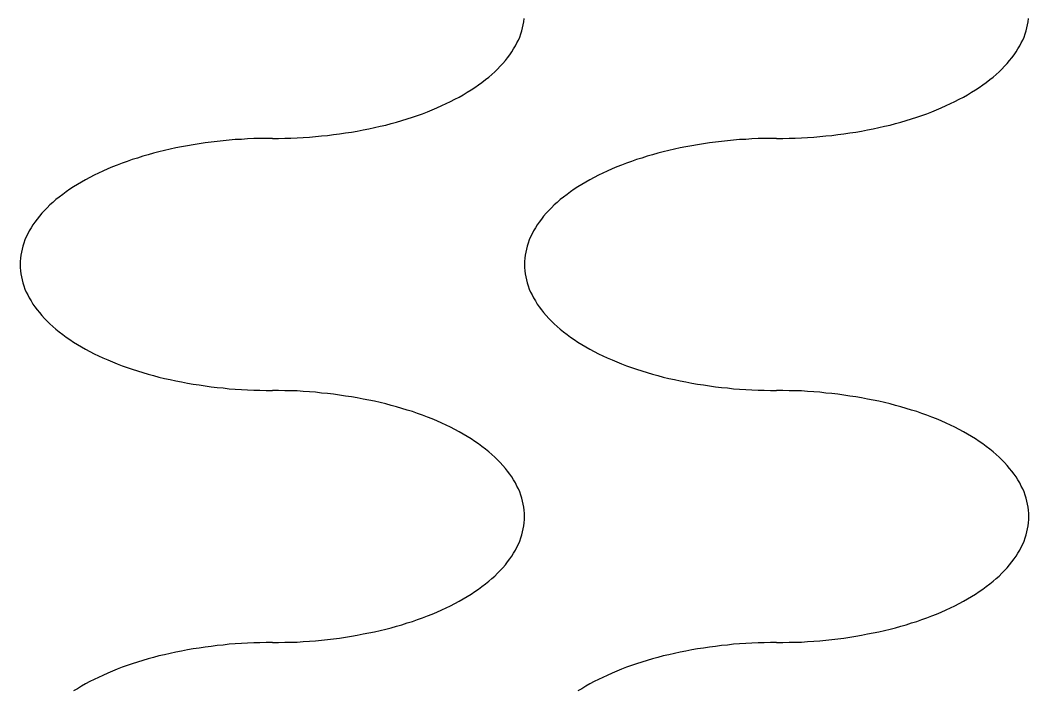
# Model space of a CAD drawing. Extents: x 0 to 40, y 0 to 70.
# Drawn here: x 29.6 to 30, y 53.3813 to 53.6469 of the extents above; entities that cross this region are included whole.
import ezdxf

# ---------------------------------------------------------------- set-up
doc = ezdxf.new("R2010")
doc.units = 0
doc.layers.add('AL_FOIL', color=2, linetype='CONTINUOUS')

msp = doc.modelspace()

# ---------------------------------------------------------------- linework, layer by layer
at = {"layer": 'AL_FOIL'}
for p, q in [((29.7992, 53.6439), (29.7995, 53.6451)), ((29.7995, 53.6451), (29.7997, 53.6463)), ((29.7997, 53.6463), (29.7999, 53.6475)), ((29.9992, 53.6439), (29.9995, 53.6451)), ((29.9995, 53.6451), (29.9997, 53.6463)), ((29.9997, 53.6463), (29.9999, 53.6475)), ((29.7976, 53.639), (29.7981, 53.6402)), ((29.7981, 53.6402), (29.7985, 53.6415)), ((29.7985, 53.6415), (29.7989, 53.6427)), ((29.7989, 53.6427), (29.7992, 53.6439)), ((29.9976, 53.639), (29.9981, 53.6402)), ((29.9981, 53.6402), (29.9985, 53.6415)), ((29.9985, 53.6415), (29.9989, 53.6427)), ((29.9989, 53.6427), (29.9992, 53.6439)), ((29.7957, 53.6355), (29.7964, 53.6367)), ((29.7964, 53.6367), (29.797, 53.6379)), ((29.797, 53.6379), (29.7976, 53.639)), ((29.9957, 53.6355), (29.9964, 53.6367)), ((29.9964, 53.6367), (29.997, 53.6379)), ((29.997, 53.6379), (29.9976, 53.639)), ((29.7924, 53.6309), (29.7933, 53.632)), ((29.7933, 53.632), (29.7942, 53.6332)), ((29.7942, 53.6332), (29.795, 53.6343)), ((29.795, 53.6343), (29.7957, 53.6355)), ((29.9924, 53.6309), (29.9933, 53.632)), ((29.9933, 53.632), (29.9942, 53.6332)), ((29.9942, 53.6332), (29.995, 53.6343)), ((29.995, 53.6343), (29.9957, 53.6355)), ((29.7893, 53.6275), (29.7904, 53.6286)), ((29.7904, 53.6286), (29.7914, 53.6297)), ((29.7914, 53.6297), (29.7924, 53.6309)), ((29.9893, 53.6275), (29.9904, 53.6286)), ((29.9904, 53.6286), (29.9914, 53.6297)), ((29.9914, 53.6297), (29.9924, 53.6309)), ((29.7845, 53.6233), (29.7858, 53.6243)), ((29.7858, 53.6243), (29.787, 53.6254)), ((29.787, 53.6254), (29.7882, 53.6264)), ((29.7882, 53.6264), (29.7893, 53.6275)), ((29.9845, 53.6233), (29.9858, 53.6243)), ((29.9858, 53.6243), (29.987, 53.6254)), ((29.987, 53.6254), (29.9882, 53.6264)), ((29.9882, 53.6264), (29.9893, 53.6275)), ((29.7788, 53.6192), (29.7803, 53.6202)), ((29.7803, 53.6202), (29.7818, 53.6212)), ((29.7818, 53.6212), (29.7831, 53.6222)), ((29.7831, 53.6222), (29.7845, 53.6233)), ((29.9788, 53.6192), (29.9803, 53.6202)), ((29.9803, 53.6202), (29.9818, 53.6212)), ((29.9818, 53.6212), (29.9831, 53.6222)), ((29.9831, 53.6222), (29.9845, 53.6233)), ((29.7724, 53.6155), (29.7741, 53.6164)), ((29.7741, 53.6164), (29.7757, 53.6173)), ((29.7757, 53.6173), (29.7773, 53.6183)), ((29.7773, 53.6183), (29.7788, 53.6192)), ((29.9724, 53.6155), (29.9741, 53.6164)), ((29.9741, 53.6164), (29.9757, 53.6173)), ((29.9757, 53.6173), (29.9773, 53.6183)), ((29.9773, 53.6183), (29.9788, 53.6192)), ((29.7634, 53.6113), (29.7653, 53.6121)), ((29.7653, 53.6121), (29.7672, 53.613)), ((29.7672, 53.613), (29.769, 53.6138)), ((29.769, 53.6138), (29.7707, 53.6146)), ((29.7707, 53.6146), (29.7724, 53.6155)), ((29.9634, 53.6113), (29.9653, 53.6121)), ((29.9653, 53.6121), (29.9672, 53.613)), ((29.9672, 53.613), (29.969, 53.6138)), ((29.969, 53.6138), (29.9707, 53.6146)), ((29.9707, 53.6146), (29.9724, 53.6155)), ((29.7535, 53.6078), (29.7556, 53.6084)), ((29.7556, 53.6084), (29.7576, 53.6091)), ((29.7576, 53.6091), (29.7596, 53.6098)), ((29.7596, 53.6098), (29.7615, 53.6106)), ((29.7615, 53.6106), (29.7634, 53.6113)), ((29.9535, 53.6078), (29.9556, 53.6084)), ((29.9556, 53.6084), (29.9576, 53.6091)), ((29.9576, 53.6091), (29.9596, 53.6098)), ((29.9596, 53.6098), (29.9615, 53.6106)), ((29.9615, 53.6106), (29.9634, 53.6113)), ((29.7383, 53.6038), (29.7405, 53.6043)), ((29.7405, 53.6043), (29.7428, 53.6048)), ((29.7428, 53.6048), (29.745, 53.6053)), ((29.745, 53.6053), (29.7471, 53.6059)), ((29.7471, 53.6059), (29.7493, 53.6065)), ((29.7493, 53.6065), (29.7514, 53.6071)), ((29.7514, 53.6071), (29.7535, 53.6078)), ((29.9383, 53.6038), (29.9405, 53.6043)), ((29.9405, 53.6043), (29.9428, 53.6048)), ((29.9428, 53.6048), (29.945, 53.6053)), ((29.945, 53.6053), (29.9471, 53.6059)), ((29.9471, 53.6059), (29.9493, 53.6065)), ((29.9493, 53.6065), (29.9514, 53.6071)), ((29.9514, 53.6071), (29.9535, 53.6078)), ((29.6975, 53.6), (29.6951, 53.5999)), ((29.7, 53.6), (29.6975, 53.6)), ((29.7, 53.6), (29.7025, 53.6)), ((29.7025, 53.6), (29.7049, 53.6001)), ((29.7049, 53.6001), (29.7074, 53.6001)), ((29.7074, 53.6001), (29.7098, 53.6002)), ((29.7098, 53.6002), (29.7122, 53.6004)), ((29.7122, 53.6004), (29.7147, 53.6005)), ((29.7147, 53.6005), (29.7171, 53.6007)), ((29.7171, 53.6007), (29.7195, 53.601)), ((29.7195, 53.601), (29.7219, 53.6012)), ((29.7219, 53.6012), (29.7243, 53.6015)), ((29.7243, 53.6015), (29.7267, 53.6018)), ((29.7267, 53.6018), (29.729, 53.6022)), ((29.729, 53.6022), (29.7314, 53.6025)), ((29.7314, 53.6025), (29.7337, 53.6029)), ((29.7337, 53.6029), (29.736, 53.6034)), ((29.736, 53.6034), (29.7383, 53.6038)), ((29.8975, 53.6), (29.8951, 53.5999)), ((29.9, 53.6), (29.8975, 53.6)), ((29.9, 53.6), (29.9025, 53.6)), ((29.9025, 53.6), (29.9049, 53.6001)), ((29.9049, 53.6001), (29.9074, 53.6001)), ((29.9074, 53.6001), (29.9098, 53.6002)), ((29.9098, 53.6002), (29.9122, 53.6004)), ((29.9122, 53.6004), (29.9147, 53.6005)), ((29.9147, 53.6005), (29.9171, 53.6007)), ((29.9171, 53.6007), (29.9195, 53.601)), ((29.9195, 53.601), (29.9219, 53.6012)), ((29.9219, 53.6012), (29.9243, 53.6015)), ((29.9243, 53.6015), (29.9267, 53.6018)), ((29.9267, 53.6018), (29.929, 53.6022)), ((29.929, 53.6022), (29.9314, 53.6025)), ((29.9314, 53.6025), (29.9337, 53.6029)), ((29.9337, 53.6029), (29.936, 53.6034)), ((29.936, 53.6034), (29.9383, 53.6038)), ((29.6617, 53.5962), (29.6595, 53.5957)), ((29.664, 53.5966), (29.6617, 53.5962)), ((29.6663, 53.5971), (29.664, 53.5966)), ((29.6686, 53.5975), (29.6663, 53.5971)), ((29.671, 53.5978), (29.6686, 53.5975)), ((29.6733, 53.5982), (29.671, 53.5978)), ((29.6757, 53.5985), (29.6733, 53.5982)), ((29.6781, 53.5988), (29.6757, 53.5985)), ((29.6805, 53.599), (29.6781, 53.5988)), ((29.6829, 53.5993), (29.6805, 53.599)), ((29.6853, 53.5995), (29.6829, 53.5993)), ((29.6878, 53.5996), (29.6853, 53.5995)), ((29.6902, 53.5998), (29.6878, 53.5996)), ((29.6926, 53.5999), (29.6902, 53.5998)), ((29.6951, 53.5999), (29.6926, 53.5999)), ((29.8617, 53.5962), (29.8595, 53.5957)), ((29.864, 53.5966), (29.8617, 53.5962)), ((29.8663, 53.5971), (29.864, 53.5966)), ((29.8686, 53.5975), (29.8663, 53.5971)), ((29.871, 53.5978), (29.8686, 53.5975)), ((29.8733, 53.5982), (29.871, 53.5978)), ((29.8757, 53.5985), (29.8733, 53.5982)), ((29.8781, 53.5988), (29.8757, 53.5985)), ((29.8805, 53.599), (29.8781, 53.5988)), ((29.8829, 53.5993), (29.8805, 53.599)), ((29.8853, 53.5995), (29.8829, 53.5993)), ((29.8878, 53.5996), (29.8853, 53.5995)), ((29.8902, 53.5998), (29.8878, 53.5996)), ((29.8926, 53.5999), (29.8902, 53.5998)), ((29.8951, 53.5999), (29.8926, 53.5999)), ((29.6465, 53.5922), (29.6444, 53.5916)), ((29.6486, 53.5929), (29.6465, 53.5922)), ((29.6507, 53.5935), (29.6486, 53.5929)), ((29.6529, 53.5941), (29.6507, 53.5935)), ((29.655, 53.5947), (29.6529, 53.5941)), ((29.6572, 53.5952), (29.655, 53.5947)), ((29.6595, 53.5957), (29.6572, 53.5952)), ((29.8465, 53.5922), (29.8444, 53.5916)), ((29.8486, 53.5929), (29.8465, 53.5922)), ((29.8507, 53.5935), (29.8486, 53.5929)), ((29.8529, 53.5941), (29.8507, 53.5935)), ((29.855, 53.5947), (29.8529, 53.5941)), ((29.8572, 53.5952), (29.855, 53.5947)), ((29.8595, 53.5957), (29.8572, 53.5952)), ((29.6366, 53.5887), (29.6347, 53.5879)), ((29.6385, 53.5894), (29.6366, 53.5887)), ((29.6404, 53.5902), (29.6385, 53.5894)), ((29.6424, 53.5909), (29.6404, 53.5902)), ((29.6444, 53.5916), (29.6424, 53.5909)), ((29.8366, 53.5887), (29.8347, 53.5879)), ((29.8385, 53.5894), (29.8366, 53.5887)), ((29.8404, 53.5902), (29.8385, 53.5894)), ((29.8424, 53.5909), (29.8404, 53.5902)), ((29.8444, 53.5916), (29.8424, 53.5909)), ((29.6276, 53.5845), (29.6259, 53.5836)), ((29.6293, 53.5854), (29.6276, 53.5845)), ((29.631, 53.5862), (29.6293, 53.5854)), ((29.6328, 53.587), (29.631, 53.5862)), ((29.6347, 53.5879), (29.6328, 53.587)), ((29.8276, 53.5845), (29.8259, 53.5836)), ((29.8293, 53.5854), (29.8276, 53.5845)), ((29.831, 53.5862), (29.8293, 53.5854)), ((29.8328, 53.587), (29.831, 53.5862)), ((29.8347, 53.5879), (29.8328, 53.587)), ((29.6212, 53.5808), (29.6197, 53.5798)), ((29.6227, 53.5817), (29.6212, 53.5808)), ((29.6243, 53.5827), (29.6227, 53.5817)), ((29.6259, 53.5836), (29.6243, 53.5827)), ((29.8212, 53.5808), (29.8197, 53.5798)), ((29.8227, 53.5817), (29.8212, 53.5808)), ((29.8243, 53.5827), (29.8227, 53.5817)), ((29.8259, 53.5836), (29.8243, 53.5827)), ((29.6155, 53.5767), (29.6142, 53.5757)), ((29.6169, 53.5778), (29.6155, 53.5767)), ((29.6182, 53.5788), (29.6169, 53.5778)), ((29.6197, 53.5798), (29.6182, 53.5788)), ((29.8155, 53.5767), (29.8142, 53.5757)), ((29.8169, 53.5778), (29.8155, 53.5767)), ((29.8182, 53.5788), (29.8169, 53.5778)), ((29.8197, 53.5798), (29.8182, 53.5788)), ((29.6107, 53.5725), (29.6096, 53.5714)), ((29.6118, 53.5736), (29.6107, 53.5725)), ((29.613, 53.5746), (29.6118, 53.5736)), ((29.6142, 53.5757), (29.613, 53.5746)), ((29.8107, 53.5725), (29.8096, 53.5714)), ((29.8118, 53.5736), (29.8107, 53.5725)), ((29.813, 53.5746), (29.8118, 53.5736)), ((29.8142, 53.5757), (29.813, 53.5746)), ((29.6067, 53.568), (29.6058, 53.5668)), ((29.6076, 53.5691), (29.6067, 53.568)), ((29.6086, 53.5703), (29.6076, 53.5691)), ((29.6096, 53.5714), (29.6086, 53.5703)), ((29.8067, 53.568), (29.8058, 53.5668)), ((29.8076, 53.5691), (29.8067, 53.568)), ((29.8086, 53.5703), (29.8076, 53.5691)), ((29.8096, 53.5714), (29.8086, 53.5703)), ((29.6043, 53.5645), (29.6036, 53.5633)), ((29.605, 53.5657), (29.6043, 53.5645)), ((29.6058, 53.5668), (29.605, 53.5657)), ((29.8043, 53.5645), (29.8036, 53.5633)), ((29.805, 53.5657), (29.8043, 53.5645)), ((29.8058, 53.5668), (29.805, 53.5657)), ((29.6024, 53.561), (29.6019, 53.5598)), ((29.603, 53.5621), (29.6024, 53.561)), ((29.6036, 53.5633), (29.603, 53.5621)), ((29.8024, 53.561), (29.8019, 53.5598)), ((29.803, 53.5621), (29.8024, 53.561)), ((29.8036, 53.5633), (29.803, 53.5621)), ((29.6008, 53.5561), (29.6005, 53.5549)), ((29.6011, 53.5573), (29.6008, 53.5561)), ((29.6015, 53.5585), (29.6011, 53.5573)), ((29.6019, 53.5598), (29.6015, 53.5585)), ((29.8008, 53.5561), (29.8005, 53.5549)), ((29.8011, 53.5573), (29.8008, 53.5561)), ((29.8015, 53.5585), (29.8011, 53.5573)), ((29.8019, 53.5598), (29.8015, 53.5585)), ((29.6001, 53.5525), (29.6, 53.5512)), ((29.6003, 53.5537), (29.6001, 53.5525)), ((29.6005, 53.5549), (29.6003, 53.5537)), ((29.8001, 53.5525), (29.8, 53.5512)), ((29.8003, 53.5537), (29.8001, 53.5525)), ((29.8005, 53.5549), (29.8003, 53.5537)), ((29.6, 53.5512), (29.6, 53.55)), ((29.6, 53.55), (29.6, 53.5488)), ((29.6, 53.5488), (29.6001, 53.5475)), ((29.8, 53.5512), (29.8, 53.55)), ((29.8, 53.55), (29.8, 53.5488)), ((29.8, 53.5488), (29.8001, 53.5475)), ((29.6001, 53.5475), (29.6003, 53.5463)), ((29.6003, 53.5463), (29.6005, 53.5451)), ((29.6005, 53.5451), (29.6008, 53.5439)), ((29.8001, 53.5475), (29.8003, 53.5463)), ((29.8003, 53.5463), (29.8005, 53.5451)), ((29.8005, 53.5451), (29.8008, 53.5439)), ((29.6008, 53.5439), (29.6011, 53.5427)), ((29.6011, 53.5427), (29.6015, 53.5415)), ((29.6015, 53.5415), (29.6019, 53.5402)), ((29.6019, 53.5402), (29.6024, 53.539)), ((29.8008, 53.5439), (29.8011, 53.5427)), ((29.8011, 53.5427), (29.8015, 53.5415)), ((29.8015, 53.5415), (29.8019, 53.5402)), ((29.8019, 53.5402), (29.8024, 53.539)), ((29.6024, 53.539), (29.603, 53.5379)), ((29.603, 53.5379), (29.6036, 53.5367)), ((29.6036, 53.5367), (29.6043, 53.5355)), ((29.8024, 53.539), (29.803, 53.5379)), ((29.803, 53.5379), (29.8036, 53.5367)), ((29.8036, 53.5367), (29.8043, 53.5355)), ((29.6043, 53.5355), (29.605, 53.5343)), ((29.605, 53.5343), (29.6058, 53.5332)), ((29.6058, 53.5332), (29.6067, 53.532)), ((29.6067, 53.532), (29.6076, 53.5309)), ((29.8043, 53.5355), (29.805, 53.5343)), ((29.805, 53.5343), (29.8058, 53.5332)), ((29.8058, 53.5332), (29.8067, 53.532)), ((29.8067, 53.532), (29.8076, 53.5309)), ((29.6076, 53.5309), (29.6086, 53.5297)), ((29.6086, 53.5297), (29.6096, 53.5286)), ((29.6096, 53.5286), (29.6107, 53.5275)), ((29.8076, 53.5309), (29.8086, 53.5297)), ((29.8086, 53.5297), (29.8096, 53.5286)), ((29.8096, 53.5286), (29.8107, 53.5275)), ((29.6107, 53.5275), (29.6118, 53.5264)), ((29.6118, 53.5264), (29.613, 53.5254)), ((29.613, 53.5254), (29.6142, 53.5243)), ((29.6142, 53.5243), (29.6155, 53.5233)), ((29.8107, 53.5275), (29.8118, 53.5264)), ((29.8118, 53.5264), (29.813, 53.5254)), ((29.813, 53.5254), (29.8142, 53.5243)), ((29.8142, 53.5243), (29.8155, 53.5233)), ((29.6155, 53.5233), (29.6169, 53.5222)), ((29.6169, 53.5222), (29.6182, 53.5212)), ((29.6182, 53.5212), (29.6197, 53.5202)), ((29.6197, 53.5202), (29.6212, 53.5192)), ((29.8155, 53.5233), (29.8169, 53.5222)), ((29.8169, 53.5222), (29.8182, 53.5212)), ((29.8182, 53.5212), (29.8197, 53.5202)), ((29.8197, 53.5202), (29.8212, 53.5192)), ((29.6212, 53.5192), (29.6227, 53.5183)), ((29.6227, 53.5183), (29.6243, 53.5173)), ((29.6243, 53.5173), (29.6259, 53.5164)), ((29.6259, 53.5164), (29.6276, 53.5155)), ((29.8212, 53.5192), (29.8227, 53.5183)), ((29.8227, 53.5183), (29.8243, 53.5173)), ((29.8243, 53.5173), (29.8259, 53.5164)), ((29.8259, 53.5164), (29.8276, 53.5155)), ((29.6276, 53.5155), (29.6293, 53.5146)), ((29.6293, 53.5146), (29.631, 53.5138)), ((29.631, 53.5138), (29.6328, 53.513)), ((29.6328, 53.513), (29.6347, 53.5121)), ((29.6347, 53.5121), (29.6366, 53.5113)), ((29.8276, 53.5155), (29.8293, 53.5146)), ((29.8293, 53.5146), (29.831, 53.5138)), ((29.831, 53.5138), (29.8328, 53.513)), ((29.8328, 53.513), (29.8347, 53.5121)), ((29.8347, 53.5121), (29.8366, 53.5113)), ((29.6366, 53.5113), (29.6385, 53.5106)), ((29.6385, 53.5106), (29.6404, 53.5098)), ((29.6404, 53.5098), (29.6424, 53.5091)), ((29.6424, 53.5091), (29.6444, 53.5084)), ((29.6444, 53.5084), (29.6465, 53.5078)), ((29.8366, 53.5113), (29.8385, 53.5106)), ((29.8385, 53.5106), (29.8404, 53.5098)), ((29.8404, 53.5098), (29.8424, 53.5091)), ((29.8424, 53.5091), (29.8444, 53.5084)), ((29.8444, 53.5084), (29.8465, 53.5078)), ((29.6465, 53.5078), (29.6486, 53.5071)), ((29.6486, 53.5071), (29.6507, 53.5065)), ((29.6507, 53.5065), (29.6529, 53.5059)), ((29.6529, 53.5059), (29.655, 53.5053)), ((29.655, 53.5053), (29.6572, 53.5048)), ((29.6572, 53.5048), (29.6595, 53.5043)), ((29.6595, 53.5043), (29.6617, 53.5038)), ((29.8465, 53.5078), (29.8486, 53.5071)), ((29.8486, 53.5071), (29.8507, 53.5065)), ((29.8507, 53.5065), (29.8529, 53.5059)), ((29.8529, 53.5059), (29.855, 53.5053)), ((29.855, 53.5053), (29.8572, 53.5048)), ((29.8572, 53.5048), (29.8595, 53.5043)), ((29.8595, 53.5043), (29.8617, 53.5038)), ((29.6617, 53.5038), (29.664, 53.5034)), ((29.664, 53.5034), (29.6663, 53.5029)), ((29.6663, 53.5029), (29.6686, 53.5025)), ((29.6686, 53.5025), (29.671, 53.5022)), ((29.671, 53.5022), (29.6733, 53.5018)), ((29.6733, 53.5018), (29.6757, 53.5015)), ((29.6757, 53.5015), (29.6781, 53.5012)), ((29.6781, 53.5012), (29.6805, 53.501)), ((29.6805, 53.501), (29.6829, 53.5007)), ((29.6829, 53.5007), (29.6853, 53.5005)), ((29.6853, 53.5005), (29.6878, 53.5004)), ((29.6878, 53.5004), (29.6902, 53.5002)), ((29.6902, 53.5002), (29.6926, 53.5001)), ((29.6926, 53.5001), (29.6951, 53.5001)), ((29.6951, 53.5001), (29.6975, 53.5)), ((29.6975, 53.5), (29.7, 53.5)), ((29.7025, 53.5), (29.7, 53.5)), ((29.7049, 53.4999), (29.7025, 53.5)), ((29.8617, 53.5038), (29.864, 53.5034)), ((29.864, 53.5034), (29.8663, 53.5029)), ((29.8663, 53.5029), (29.8686, 53.5025)), ((29.8686, 53.5025), (29.871, 53.5022)), ((29.871, 53.5022), (29.8733, 53.5018)), ((29.8733, 53.5018), (29.8757, 53.5015)), ((29.8757, 53.5015), (29.8781, 53.5012)), ((29.8781, 53.5012), (29.8805, 53.501)), ((29.8805, 53.501), (29.8829, 53.5007)), ((29.8829, 53.5007), (29.8853, 53.5005)), ((29.8853, 53.5005), (29.8878, 53.5004)), ((29.8878, 53.5004), (29.8902, 53.5002)), ((29.8902, 53.5002), (29.8926, 53.5001)), ((29.8926, 53.5001), (29.8951, 53.5001)), ((29.8951, 53.5001), (29.8975, 53.5)), ((29.8975, 53.5), (29.9, 53.5)), ((29.9025, 53.5), (29.9, 53.5)), ((29.9049, 53.4999), (29.9025, 53.5)), ((29.7074, 53.4999), (29.7049, 53.4999)), ((29.7098, 53.4998), (29.7074, 53.4999)), ((29.7122, 53.4996), (29.7098, 53.4998)), ((29.7147, 53.4995), (29.7122, 53.4996)), ((29.7171, 53.4993), (29.7147, 53.4995)), ((29.7195, 53.499), (29.7171, 53.4993)), ((29.7219, 53.4988), (29.7195, 53.499)), ((29.7243, 53.4985), (29.7219, 53.4988)), ((29.7267, 53.4982), (29.7243, 53.4985)), ((29.729, 53.4978), (29.7267, 53.4982)), ((29.7314, 53.4975), (29.729, 53.4978)), ((29.7337, 53.4971), (29.7314, 53.4975)), ((29.736, 53.4966), (29.7337, 53.4971)), ((29.7383, 53.4962), (29.736, 53.4966)), ((29.7405, 53.4957), (29.7383, 53.4962)), ((29.9074, 53.4999), (29.9049, 53.4999)), ((29.9098, 53.4998), (29.9074, 53.4999)), ((29.9122, 53.4996), (29.9098, 53.4998)), ((29.9147, 53.4995), (29.9122, 53.4996)), ((29.9171, 53.4993), (29.9147, 53.4995)), ((29.9195, 53.499), (29.9171, 53.4993)), ((29.9219, 53.4988), (29.9195, 53.499)), ((29.9243, 53.4985), (29.9219, 53.4988)), ((29.9267, 53.4982), (29.9243, 53.4985)), ((29.929, 53.4978), (29.9267, 53.4982)), ((29.9314, 53.4975), (29.929, 53.4978)), ((29.9337, 53.4971), (29.9314, 53.4975)), ((29.936, 53.4966), (29.9337, 53.4971)), ((29.9383, 53.4962), (29.936, 53.4966)), ((29.9405, 53.4957), (29.9383, 53.4962)), ((29.7428, 53.4952), (29.7405, 53.4957)), ((29.745, 53.4947), (29.7428, 53.4952)), ((29.7471, 53.4941), (29.745, 53.4947)), ((29.7493, 53.4935), (29.7471, 53.4941)), ((29.7514, 53.4929), (29.7493, 53.4935)), ((29.7535, 53.4922), (29.7514, 53.4929)), ((29.7556, 53.4916), (29.7535, 53.4922)), ((29.9428, 53.4952), (29.9405, 53.4957)), ((29.945, 53.4947), (29.9428, 53.4952)), ((29.9471, 53.4941), (29.945, 53.4947)), ((29.9493, 53.4935), (29.9471, 53.4941)), ((29.9514, 53.4929), (29.9493, 53.4935)), ((29.9535, 53.4922), (29.9514, 53.4929)), ((29.9556, 53.4916), (29.9535, 53.4922)), ((29.7576, 53.4909), (29.7556, 53.4916)), ((29.7596, 53.4902), (29.7576, 53.4909)), ((29.7615, 53.4894), (29.7596, 53.4902)), ((29.7634, 53.4887), (29.7615, 53.4894)), ((29.7653, 53.4879), (29.7634, 53.4887)), ((29.9576, 53.4909), (29.9556, 53.4916)), ((29.9596, 53.4902), (29.9576, 53.4909)), ((29.9615, 53.4894), (29.9596, 53.4902)), ((29.9634, 53.4887), (29.9615, 53.4894)), ((29.9653, 53.4879), (29.9634, 53.4887)), ((29.7672, 53.487), (29.7653, 53.4879)), ((29.769, 53.4862), (29.7672, 53.487)), ((29.7707, 53.4854), (29.769, 53.4862)), ((29.7724, 53.4845), (29.7707, 53.4854)), ((29.7741, 53.4836), (29.7724, 53.4845)), ((29.9672, 53.487), (29.9653, 53.4879)), ((29.969, 53.4862), (29.9672, 53.487)), ((29.9707, 53.4854), (29.969, 53.4862)), ((29.9724, 53.4845), (29.9707, 53.4854)), ((29.9741, 53.4836), (29.9724, 53.4845)), ((29.7757, 53.4827), (29.7741, 53.4836)), ((29.7773, 53.4817), (29.7757, 53.4827)), ((29.7788, 53.4808), (29.7773, 53.4817)), ((29.7803, 53.4798), (29.7788, 53.4808)), ((29.9757, 53.4827), (29.9741, 53.4836)), ((29.9773, 53.4817), (29.9757, 53.4827)), ((29.9788, 53.4808), (29.9773, 53.4817)), ((29.9803, 53.4798), (29.9788, 53.4808)), ((29.7818, 53.4788), (29.7803, 53.4798)), ((29.7831, 53.4778), (29.7818, 53.4788)), ((29.7845, 53.4767), (29.7831, 53.4778)), ((29.7858, 53.4757), (29.7845, 53.4767)), ((29.9818, 53.4788), (29.9803, 53.4798)), ((29.9831, 53.4778), (29.9818, 53.4788)), ((29.9845, 53.4767), (29.9831, 53.4778)), ((29.9858, 53.4757), (29.9845, 53.4767)), ((29.787, 53.4746), (29.7858, 53.4757)), ((29.7882, 53.4736), (29.787, 53.4746)), ((29.7893, 53.4725), (29.7882, 53.4736)), ((29.7904, 53.4714), (29.7893, 53.4725)), ((29.987, 53.4746), (29.9858, 53.4757)), ((29.9882, 53.4736), (29.987, 53.4746)), ((29.9893, 53.4725), (29.9882, 53.4736)), ((29.9904, 53.4714), (29.9893, 53.4725)), ((29.7914, 53.4703), (29.7904, 53.4714)), ((29.7924, 53.4691), (29.7914, 53.4703)), ((29.7933, 53.468), (29.7924, 53.4691)), ((29.7942, 53.4668), (29.7933, 53.468)), ((29.9914, 53.4703), (29.9904, 53.4714)), ((29.9924, 53.4691), (29.9914, 53.4703)), ((29.9933, 53.468), (29.9924, 53.4691)), ((29.9942, 53.4668), (29.9933, 53.468)), ((29.795, 53.4657), (29.7942, 53.4668)), ((29.7957, 53.4645), (29.795, 53.4657)), ((29.7964, 53.4633), (29.7957, 53.4645)), ((29.995, 53.4657), (29.9942, 53.4668)), ((29.9957, 53.4645), (29.995, 53.4657)), ((29.9964, 53.4633), (29.9957, 53.4645)), ((29.797, 53.4621), (29.7964, 53.4633)), ((29.7976, 53.461), (29.797, 53.4621)), ((29.7981, 53.4598), (29.7976, 53.461)), ((29.997, 53.4621), (29.9964, 53.4633)), ((29.9976, 53.461), (29.997, 53.4621)), ((29.9981, 53.4598), (29.9976, 53.461)), ((29.7985, 53.4585), (29.7981, 53.4598)), ((29.7989, 53.4573), (29.7985, 53.4585)), ((29.7992, 53.4561), (29.7989, 53.4573)), ((29.7995, 53.4549), (29.7992, 53.4561)), ((29.9985, 53.4585), (29.9981, 53.4598)), ((29.9989, 53.4573), (29.9985, 53.4585)), ((29.9992, 53.4561), (29.9989, 53.4573)), ((29.9995, 53.4549), (29.9992, 53.4561)), ((29.7997, 53.4537), (29.7995, 53.4549)), ((29.7999, 53.4525), (29.7997, 53.4537)), ((29.8, 53.4512), (29.7999, 53.4525)), ((29.9997, 53.4537), (29.9995, 53.4549)), ((29.9999, 53.4525), (29.9997, 53.4537)), ((30, 53.4512), (29.9999, 53.4525)), ((29.7999, 53.4475), (29.8, 53.4488)), ((29.8, 53.45), (29.8, 53.4512)), ((29.8, 53.4488), (29.8, 53.45)), ((29.9999, 53.4475), (30, 53.4488)), ((30, 53.45), (30, 53.4512)), ((30, 53.4488), (30, 53.45)), ((29.7992, 53.4439), (29.7995, 53.4451)), ((29.7995, 53.4451), (29.7997, 53.4463)), ((29.7997, 53.4463), (29.7999, 53.4475)), ((29.9992, 53.4439), (29.9995, 53.4451)), ((29.9995, 53.4451), (29.9997, 53.4463)), ((29.9997, 53.4463), (29.9999, 53.4475)), ((29.7976, 53.439), (29.7981, 53.4402)), ((29.7981, 53.4402), (29.7985, 53.4415)), ((29.7985, 53.4415), (29.7989, 53.4427)), ((29.7989, 53.4427), (29.7992, 53.4439)), ((29.9976, 53.439), (29.9981, 53.4402)), ((29.9981, 53.4402), (29.9985, 53.4415)), ((29.9985, 53.4415), (29.9989, 53.4427)), ((29.9989, 53.4427), (29.9992, 53.4439)), ((29.7957, 53.4355), (29.7964, 53.4367)), ((29.7964, 53.4367), (29.797, 53.4379)), ((29.797, 53.4379), (29.7976, 53.439)), ((29.9957, 53.4355), (29.9964, 53.4367)), ((29.9964, 53.4367), (29.997, 53.4379)), ((29.997, 53.4379), (29.9976, 53.439)), ((29.7924, 53.4309), (29.7933, 53.432)), ((29.7933, 53.432), (29.7942, 53.4332)), ((29.7942, 53.4332), (29.795, 53.4343)), ((29.795, 53.4343), (29.7957, 53.4355)), ((29.9924, 53.4309), (29.9933, 53.432)), ((29.9933, 53.432), (29.9942, 53.4332)), ((29.9942, 53.4332), (29.995, 53.4343)), ((29.995, 53.4343), (29.9957, 53.4355)), ((29.7893, 53.4275), (29.7904, 53.4286)), ((29.7904, 53.4286), (29.7914, 53.4297)), ((29.7914, 53.4297), (29.7924, 53.4309)), ((29.9893, 53.4275), (29.9904, 53.4286)), ((29.9904, 53.4286), (29.9914, 53.4297)), ((29.9914, 53.4297), (29.9924, 53.4309)), ((29.7845, 53.4233), (29.7858, 53.4243)), ((29.7858, 53.4243), (29.787, 53.4254)), ((29.787, 53.4254), (29.7882, 53.4264)), ((29.7882, 53.4264), (29.7893, 53.4275)), ((29.9845, 53.4233), (29.9858, 53.4243)), ((29.9858, 53.4243), (29.987, 53.4254)), ((29.987, 53.4254), (29.9882, 53.4264)), ((29.9882, 53.4264), (29.9893, 53.4275)), ((29.7788, 53.4192), (29.7803, 53.4202)), ((29.7803, 53.4202), (29.7818, 53.4212)), ((29.7818, 53.4212), (29.7831, 53.4222)), ((29.7831, 53.4222), (29.7845, 53.4233)), ((29.9788, 53.4192), (29.9803, 53.4202)), ((29.9803, 53.4202), (29.9818, 53.4212)), ((29.9818, 53.4212), (29.9831, 53.4222)), ((29.9831, 53.4222), (29.9845, 53.4233)), ((29.7724, 53.4155), (29.7741, 53.4164)), ((29.7741, 53.4164), (29.7757, 53.4173)), ((29.7757, 53.4173), (29.7773, 53.4183)), ((29.7773, 53.4183), (29.7788, 53.4192)), ((29.9724, 53.4155), (29.9741, 53.4164)), ((29.9741, 53.4164), (29.9757, 53.4173)), ((29.9757, 53.4173), (29.9773, 53.4183)), ((29.9773, 53.4183), (29.9788, 53.4192)), ((29.7634, 53.4113), (29.7653, 53.4121)), ((29.7653, 53.4121), (29.7672, 53.413)), ((29.7672, 53.413), (29.769, 53.4138)), ((29.769, 53.4138), (29.7707, 53.4146)), ((29.7707, 53.4146), (29.7724, 53.4155)), ((29.9634, 53.4113), (29.9653, 53.4121)), ((29.9653, 53.4121), (29.9672, 53.413)), ((29.9672, 53.413), (29.969, 53.4138)), ((29.969, 53.4138), (29.9707, 53.4146)), ((29.9707, 53.4146), (29.9724, 53.4155)), ((29.7535, 53.4078), (29.7556, 53.4084)), ((29.7556, 53.4084), (29.7576, 53.4091)), ((29.7576, 53.4091), (29.7596, 53.4098)), ((29.7596, 53.4098), (29.7615, 53.4106)), ((29.7615, 53.4106), (29.7634, 53.4113)), ((29.9535, 53.4078), (29.9556, 53.4084)), ((29.9556, 53.4084), (29.9576, 53.4091)), ((29.9576, 53.4091), (29.9596, 53.4098)), ((29.9596, 53.4098), (29.9615, 53.4106)), ((29.9615, 53.4106), (29.9634, 53.4113)), ((29.7383, 53.4038), (29.7405, 53.4043)), ((29.7405, 53.4043), (29.7428, 53.4048)), ((29.7428, 53.4048), (29.745, 53.4053)), ((29.745, 53.4053), (29.7471, 53.4059)), ((29.7471, 53.4059), (29.7493, 53.4065)), ((29.7493, 53.4065), (29.7514, 53.4071)), ((29.7514, 53.4071), (29.7535, 53.4078)), ((29.9383, 53.4038), (29.9405, 53.4043)), ((29.9405, 53.4043), (29.9428, 53.4048)), ((29.9428, 53.4048), (29.945, 53.4053)), ((29.945, 53.4053), (29.9471, 53.4059)), ((29.9471, 53.4059), (29.9493, 53.4065)), ((29.9493, 53.4065), (29.9514, 53.4071)), ((29.9514, 53.4071), (29.9535, 53.4078)), ((29.6975, 53.4), (29.6951, 53.3999)), ((29.7, 53.4), (29.6975, 53.4)), ((29.7, 53.4), (29.7025, 53.4)), ((29.7025, 53.4), (29.7049, 53.4001)), ((29.7049, 53.4001), (29.7074, 53.4001)), ((29.7074, 53.4001), (29.7098, 53.4002)), ((29.7098, 53.4002), (29.7122, 53.4004)), ((29.7122, 53.4004), (29.7147, 53.4005)), ((29.7147, 53.4005), (29.7171, 53.4007)), ((29.7171, 53.4007), (29.7195, 53.401)), ((29.7195, 53.401), (29.7219, 53.4012)), ((29.7219, 53.4012), (29.7243, 53.4015)), ((29.7243, 53.4015), (29.7267, 53.4018)), ((29.7267, 53.4018), (29.729, 53.4022)), ((29.729, 53.4022), (29.7314, 53.4025)), ((29.7314, 53.4025), (29.7337, 53.4029)), ((29.7337, 53.4029), (29.736, 53.4034)), ((29.736, 53.4034), (29.7383, 53.4038)), ((29.8975, 53.4), (29.8951, 53.3999)), ((29.9, 53.4), (29.8975, 53.4)), ((29.9, 53.4), (29.9025, 53.4)), ((29.9025, 53.4), (29.9049, 53.4001)), ((29.9049, 53.4001), (29.9074, 53.4001)), ((29.9074, 53.4001), (29.9098, 53.4002)), ((29.9098, 53.4002), (29.9122, 53.4004)), ((29.9122, 53.4004), (29.9147, 53.4005)), ((29.9147, 53.4005), (29.9171, 53.4007)), ((29.9171, 53.4007), (29.9195, 53.401)), ((29.9195, 53.401), (29.9219, 53.4012)), ((29.9219, 53.4012), (29.9243, 53.4015)), ((29.9243, 53.4015), (29.9267, 53.4018)), ((29.9267, 53.4018), (29.929, 53.4022)), ((29.929, 53.4022), (29.9314, 53.4025)), ((29.9314, 53.4025), (29.9337, 53.4029)), ((29.9337, 53.4029), (29.936, 53.4034)), ((29.936, 53.4034), (29.9383, 53.4038)), ((29.6617, 53.3962), (29.6595, 53.3957)), ((29.664, 53.3966), (29.6617, 53.3962)), ((29.6663, 53.3971), (29.664, 53.3966)), ((29.6686, 53.3975), (29.6663, 53.3971)), ((29.671, 53.3978), (29.6686, 53.3975)), ((29.6733, 53.3982), (29.671, 53.3978)), ((29.6757, 53.3985), (29.6733, 53.3982)), ((29.6781, 53.3988), (29.6757, 53.3985)), ((29.6805, 53.399), (29.6781, 53.3988)), ((29.6829, 53.3993), (29.6805, 53.399)), ((29.6853, 53.3995), (29.6829, 53.3993)), ((29.6878, 53.3996), (29.6853, 53.3995)), ((29.6902, 53.3998), (29.6878, 53.3996)), ((29.6926, 53.3999), (29.6902, 53.3998)), ((29.6951, 53.3999), (29.6926, 53.3999)), ((29.8617, 53.3962), (29.8595, 53.3957)), ((29.864, 53.3966), (29.8617, 53.3962)), ((29.8663, 53.3971), (29.864, 53.3966)), ((29.8686, 53.3975), (29.8663, 53.3971)), ((29.871, 53.3978), (29.8686, 53.3975)), ((29.8733, 53.3982), (29.871, 53.3978)), ((29.8757, 53.3985), (29.8733, 53.3982)), ((29.8781, 53.3988), (29.8757, 53.3985)), ((29.8805, 53.399), (29.8781, 53.3988)), ((29.8829, 53.3993), (29.8805, 53.399)), ((29.8853, 53.3995), (29.8829, 53.3993)), ((29.8878, 53.3996), (29.8853, 53.3995)), ((29.8902, 53.3998), (29.8878, 53.3996)), ((29.8926, 53.3999), (29.8902, 53.3998)), ((29.8951, 53.3999), (29.8926, 53.3999)), ((29.6465, 53.3922), (29.6444, 53.3916)), ((29.6486, 53.3929), (29.6465, 53.3922)), ((29.6507, 53.3935), (29.6486, 53.3929)), ((29.6529, 53.3941), (29.6507, 53.3935)), ((29.655, 53.3947), (29.6529, 53.3941)), ((29.6572, 53.3952), (29.655, 53.3947)), ((29.6595, 53.3957), (29.6572, 53.3952)), ((29.8465, 53.3922), (29.8444, 53.3916)), ((29.8486, 53.3929), (29.8465, 53.3922)), ((29.8507, 53.3935), (29.8486, 53.3929)), ((29.8529, 53.3941), (29.8507, 53.3935)), ((29.855, 53.3947), (29.8529, 53.3941)), ((29.8572, 53.3952), (29.855, 53.3947)), ((29.8595, 53.3957), (29.8572, 53.3952)), ((29.6366, 53.3887), (29.6347, 53.3879)), ((29.6385, 53.3894), (29.6366, 53.3887)), ((29.6404, 53.3902), (29.6385, 53.3894)), ((29.6424, 53.3909), (29.6404, 53.3902)), ((29.6444, 53.3916), (29.6424, 53.3909)), ((29.8366, 53.3887), (29.8347, 53.3879)), ((29.8385, 53.3894), (29.8366, 53.3887)), ((29.8404, 53.3902), (29.8385, 53.3894)), ((29.8424, 53.3909), (29.8404, 53.3902)), ((29.8444, 53.3916), (29.8424, 53.3909)), ((29.6276, 53.3845), (29.6259, 53.3836)), ((29.6293, 53.3854), (29.6276, 53.3845)), ((29.631, 53.3862), (29.6293, 53.3854)), ((29.6328, 53.387), (29.631, 53.3862)), ((29.6347, 53.3879), (29.6328, 53.387)), ((29.8276, 53.3845), (29.8259, 53.3836)), ((29.8293, 53.3854), (29.8276, 53.3845)), ((29.831, 53.3862), (29.8293, 53.3854)), ((29.8328, 53.387), (29.831, 53.3862)), ((29.8347, 53.3879), (29.8328, 53.387)), ((29.6227, 53.3817), (29.6212, 53.3808)), ((29.6243, 53.3827), (29.6227, 53.3817)), ((29.6259, 53.3836), (29.6243, 53.3827)), ((29.8227, 53.3817), (29.8212, 53.3808)), ((29.8243, 53.3827), (29.8227, 53.3817)), ((29.8259, 53.3836), (29.8243, 53.3827))]:
    msp.add_line(p, q, dxfattribs=at)

doc.saveas('drawing.dxf')
